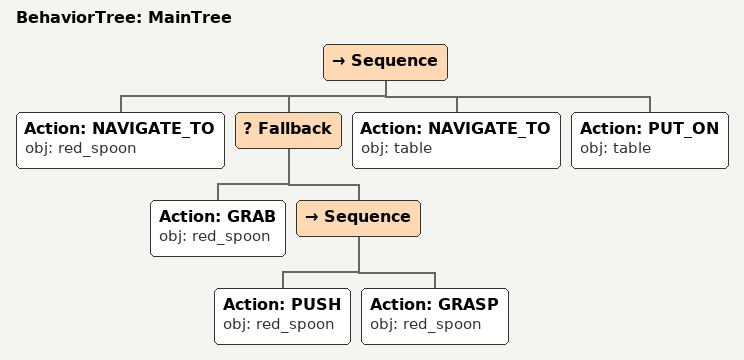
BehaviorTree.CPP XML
<root main_tree_to_execute="MainTree">
  <BehaviorTree ID="MainTree">
    <Sequence>
      <!-- Navigate to red_spoon -->
      <Action ID="NAVIGATE_TO" obj="red_spoon" />
      <!-- Fallback: if GRASP red_spoon fails, try PUSH, FLIP to reposition -->
      <Fallback>
        <!-- Grasp red_spoon -->
        <Action ID="GRAB" obj="red_spoon" />
        <Sequence>
          <!-- Push red_spoon forward toward front edge of table -->
          <Action ID="PUSH" obj="red_spoon" />
          <!-- Grasp red_spoon -->
          <Action ID="GRASP" obj="red_spoon" />
        </Sequence>
      </Fallback>
      <!-- Grab red_spoon -->
      <Action ID="NAVIGATE_TO" obj="table" />
      <!-- Place on table -->
      <Action ID="PUT_ON" obj="table" />
    </Sequence>
  </BehaviorTree>
</root>
